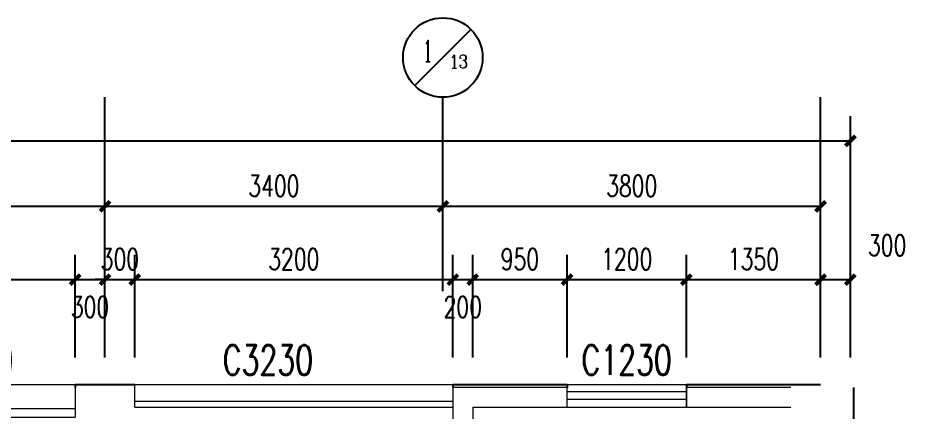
# Model space of a CAD drawing. Header units: millimetres. Extents: x 164760 to 3716174, y -1766400 to 11969.
# Drawn here: x 3551819 to 3560807, y -1746032 to -1742059 of the extents above; entities that cross this region are included whole.
import ezdxf
from ezdxf.enums import TextEntityAlignment as Align

# ---------------------------------------------------------------- set-up
doc = ezdxf.new("R2010")
doc.units = ezdxf.units.MM
doc.header["$LTSCALE"] = 1000
doc.layers.get('0').update_dxf_attribs({"color": 253, "linetype": 'CONTINUOUS'})
doc.layers.get('Defpoints').update_dxf_attribs({"color": 250, "linetype": 'CONTINUOUS', "lineweight": 0})
for name, color, linetype in [('AXIS', 253, 'CONTINUOUS'), ('AXIS_TEXT', 253, 'CONTINUOUS'), ('PUB_DIM', 253, 'CONTINUOUS'), ('SURFACE', 253, 'CONTINUOUS'), ('WINDOW_TEXT', 253, 'CONTINUOUS')]:
    doc.layers.add(name, color=color, linetype=linetype)
doc.layers.add('WALL', color=253, linetype='CONTINUOUS', lineweight=0)
doc.layers.add('WINDOW', color=253, linetype='CONTINUOUS', lineweight=0)
doc.styles.add('_TCH_AXIS', font='COMPLEX', dxfattribs={"bigfont": 'GBCBIG'})
doc.styles.add('_TCH_DIM_T3', font='SIMPLEX', dxfattribs={"width": 0.705882, "bigfont": 'GBCBIG'})
doc.styles.add('_TCH_WINDOW', font='SIMPLEX', dxfattribs={"bigfont": 'GBCBIG'})
doc.dimstyles.new('_TCH_ARCH&&100', dxfattribs={"dimtxt": 212.5, "dimasz": 100, "dimexe": 250, "dimexo": 300, "dimgap": 100, "dimtad": 1, "dimdec": 0, "dimzin": 0, "dimdsep": 46, "dimtxsty": '_TCH_DIM_T3', "dimblk": 'ARCHTICK', "dimcen": 0.09, "dimclrt": 7, "dimazin": 2, "dimtfac": 1, "dimtdec": 0, "dimtix": 1, "dimtmove": 2, "dimatfit": 3, "dimtolj": 1, "dimtzin": 0, "dimarcsym": 0})

# ---------------------------------------------------------------- blocks, each defined once
blk = doc.blocks.new('_ArchTick')
at = {"color": 2, "linetype": 'ByBlock', "const_width": 0.4}
blk.add_lwpolyline([(-0.5, -0.5), (0.5, 0.5)], dxfattribs=at)
blk = doc.blocks.new('*D225')
at = {"layer": 'AXIS', "color": 0, "lineweight": -2, "transparency": 16777216}
for p, q in [((3465995.3, -1744819.5), (3465995.3, -1743049.7)), ((3560195.3, -1744819.5), (3560195.3, -1743049.7)), ((3465995.3, -1743299.7), (3560195.3, -1743299.7))]:
    blk.add_line(p, q, dxfattribs=at)
at = {"layer": 'Defpoints', "color": 0, "transparency": 16777216}
for p in [(3560195.3, -1743299.7), (3465995.3, -1745119.5), (3560195.3, -1745119.5)]:
    blk.add_point(p, dxfattribs=at)
at = {"layer": 'AXIS', "color": 0, "lineweight": -2, "transparency": 16777216, "xscale": 100, "yscale": 100, "zscale": 100, "rotation": 180}
blk.add_blockref('_ArchTick', (3465995.3, -1743299.7), dxfattribs=at)
at = {"layer": 'AXIS', "color": 0, "lineweight": -2, "transparency": 16777216, "xscale": 100, "yscale": 100, "zscale": 100}
blk.add_blockref('_ArchTick', (3560195.3, -1743299.7), dxfattribs=at)
at = {"layer": 'AXIS', "color": 7, "transparency": 16777216, "insert": (3513095.3, -1743093.5), "char_height": 212.5, "attachment_point": 5, "style": '_TCH_DIM_T3'}
blk.add_mtext('\\A1;94200', dxfattribs=at)
blk = doc.blocks.new('*D207')
at = {"layer": 'Defpoints', "color": 0, "transparency": 16777216}
for p in [(3552395.3, -1744697.5), (3549195.3, -1745782.5), (3552395.3, -1745782.5)]:
    blk.add_point(p, dxfattribs=at)
at = {"layer": 'PUB_DIM', "color": 0, "lineweight": -2, "transparency": 16777216}
for p, q in [((3549195.3, -1745482.5), (3549195.3, -1744447.5)), ((3552395.3, -1745482.5), (3552395.3, -1744447.5)), ((3549195.3, -1744697.5), (3552395.3, -1744697.5))]:
    blk.add_line(p, q, dxfattribs=at)
at = {"layer": 'PUB_DIM', "color": 0, "lineweight": -2, "transparency": 16777216, "xscale": 100, "yscale": 100, "zscale": 100, "rotation": 180}
blk.add_blockref('_ArchTick', (3549195.3, -1744697.5), dxfattribs=at)
at = {"layer": 'PUB_DIM', "color": 0, "lineweight": -2, "transparency": 16777216, "xscale": 100, "yscale": 100, "zscale": 100}
blk.add_blockref('_ArchTick', (3552395.3, -1744697.5), dxfattribs=at)
at = {"layer": 'PUB_DIM', "color": 7, "transparency": 16777216, "insert": (3550795.3, -1744491.2), "char_height": 212.5, "attachment_point": 5, "style": '_TCH_DIM_T3'}
blk.add_mtext('\\A1;3200', dxfattribs=at)
blk = doc.blocks.new('*D208')
at = {"layer": 'Defpoints', "color": 0, "transparency": 16777216}
for p in [(3552695.3, -1744697.5), (3552395.3, -1745782.5), (3552695.3, -1745782.5)]:
    blk.add_point(p, dxfattribs=at)
at = {"layer": 'PUB_DIM', "color": 0, "lineweight": -2, "transparency": 16777216}
for p, q in [((3552395.3, -1745482.5), (3552395.3, -1744447.5)), ((3552695.3, -1745482.5), (3552695.3, -1744447.5)), ((3552395.3, -1744697.5), (3552695.3, -1744697.5))]:
    blk.add_line(p, q, dxfattribs=at)
at = {"layer": 'PUB_DIM', "color": 0, "lineweight": -2, "transparency": 16777216, "xscale": 100, "yscale": 100, "zscale": 100, "rotation": 180}
blk.add_blockref('_ArchTick', (3552395.3, -1744697.5), dxfattribs=at)
at = {"layer": 'PUB_DIM', "color": 0, "lineweight": -2, "transparency": 16777216, "xscale": 100, "yscale": 100, "zscale": 100}
blk.add_blockref('_ArchTick', (3552695.3, -1744697.5), dxfattribs=at)
at = {"layer": 'PUB_DIM', "color": 7, "transparency": 16777216, "insert": (3552545.3, -1744972.5), "char_height": 212.5, "attachment_point": 5, "style": '_TCH_DIM_T3'}
blk.add_mtext('\\A1;300', dxfattribs=at)
blk = doc.blocks.new('*D209')
at = {"layer": 'Defpoints', "color": 0, "transparency": 16777216}
for p in [(3552995.3, -1744697.5), (3552695.3, -1745782.5), (3552995.3, -1745782.5)]:
    blk.add_point(p, dxfattribs=at)
at = {"layer": 'PUB_DIM', "color": 0, "lineweight": -2, "transparency": 16777216}
for p, q in [((3552695.3, -1745482.5), (3552695.3, -1744447.5)), ((3552995.3, -1745482.5), (3552995.3, -1744447.5)), ((3552695.3, -1744697.5), (3552595.3, -1744697.5)), ((3552695.3, -1744697.5), (3552995.3, -1744697.5)), ((3552995.3, -1744697.5), (3553095.3, -1744697.5))]:
    blk.add_line(p, q, dxfattribs=at)
at = {"layer": 'PUB_DIM', "color": 0, "lineweight": -2, "transparency": 16777216, "xscale": 100, "yscale": 100, "zscale": 100}
blk.add_blockref('_ArchTick', (3552695.3, -1744697.5), dxfattribs=at)
at = {"layer": 'PUB_DIM', "color": 0, "lineweight": -2, "transparency": 16777216, "xscale": 100, "yscale": 100, "zscale": 100, "rotation": 180}
blk.add_blockref('_ArchTick', (3552995.3, -1744697.5), dxfattribs=at)
at = {"layer": 'PUB_DIM', "color": 7, "transparency": 16777216, "insert": (3552845.3, -1744491.2), "char_height": 212.5, "attachment_point": 5, "style": '_TCH_DIM_T3'}
blk.add_mtext('\\A1;300', dxfattribs=at)
blk = doc.blocks.new('*D210')
at = {"layer": 'Defpoints', "color": 0, "transparency": 16777216}
for p in [(3556195.3, -1744697.5), (3552995.3, -1745782.5), (3556195.3, -1745782.5)]:
    blk.add_point(p, dxfattribs=at)
at = {"layer": 'PUB_DIM', "color": 0, "lineweight": -2, "transparency": 16777216}
for p, q in [((3552995.3, -1745482.5), (3552995.3, -1744447.5)), ((3556195.3, -1745482.5), (3556195.3, -1744447.5)), ((3552995.3, -1744697.5), (3556195.3, -1744697.5))]:
    blk.add_line(p, q, dxfattribs=at)
at = {"layer": 'PUB_DIM', "color": 0, "lineweight": -2, "transparency": 16777216, "xscale": 100, "yscale": 100, "zscale": 100, "rotation": 180}
blk.add_blockref('_ArchTick', (3552995.3, -1744697.5), dxfattribs=at)
at = {"layer": 'PUB_DIM', "color": 0, "lineweight": -2, "transparency": 16777216, "xscale": 100, "yscale": 100, "zscale": 100}
blk.add_blockref('_ArchTick', (3556195.3, -1744697.5), dxfattribs=at)
at = {"layer": 'PUB_DIM', "color": 7, "transparency": 16777216, "insert": (3554595.3, -1744491.2), "char_height": 212.5, "attachment_point": 5, "style": '_TCH_DIM_T3'}
blk.add_mtext('\\A1;3200', dxfattribs=at)
blk = doc.blocks.new('*D211')
at = {"layer": 'Defpoints', "color": 0, "transparency": 16777216}
for p in [(3556395.3, -1744697.5), (3556195.3, -1745782.5), (3556395.3, -1745782.5)]:
    blk.add_point(p, dxfattribs=at)
at = {"layer": 'PUB_DIM', "color": 0, "lineweight": -2, "transparency": 16777216}
for p, q in [((3556195.3, -1745482.5), (3556195.3, -1744447.5)), ((3556395.3, -1745482.5), (3556395.3, -1744447.5)), ((3556195.3, -1744697.5), (3556395.3, -1744697.5))]:
    blk.add_line(p, q, dxfattribs=at)
at = {"layer": 'PUB_DIM', "color": 0, "lineweight": -2, "transparency": 16777216, "xscale": 100, "yscale": 100, "zscale": 100, "rotation": 180}
blk.add_blockref('_ArchTick', (3556195.3, -1744697.5), dxfattribs=at)
at = {"layer": 'PUB_DIM', "color": 0, "lineweight": -2, "transparency": 16777216, "xscale": 100, "yscale": 100, "zscale": 100}
blk.add_blockref('_ArchTick', (3556395.3, -1744697.5), dxfattribs=at)
at = {"layer": 'PUB_DIM', "color": 7, "transparency": 16777216, "insert": (3556295.3, -1744972.5), "char_height": 212.5, "attachment_point": 5, "style": '_TCH_DIM_T3'}
blk.add_mtext('\\A1;200', dxfattribs=at)
blk = doc.blocks.new('*D212')
at = {"layer": 'Defpoints', "color": 0, "transparency": 16777216}
for p in [(3557345.3, -1744697.5), (3556395.3, -1745782.5), (3557345.3, -1745782.5)]:
    blk.add_point(p, dxfattribs=at)
at = {"layer": 'PUB_DIM', "color": 0, "lineweight": -2, "transparency": 16777216}
for p, q in [((3556395.3, -1745482.5), (3556395.3, -1744447.5)), ((3557345.3, -1745482.5), (3557345.3, -1744447.5)), ((3556395.3, -1744697.5), (3557345.3, -1744697.5))]:
    blk.add_line(p, q, dxfattribs=at)
at = {"layer": 'PUB_DIM', "color": 0, "lineweight": -2, "transparency": 16777216, "xscale": 100, "yscale": 100, "zscale": 100, "rotation": 180}
blk.add_blockref('_ArchTick', (3556395.3, -1744697.5), dxfattribs=at)
at = {"layer": 'PUB_DIM', "color": 0, "lineweight": -2, "transparency": 16777216, "xscale": 100, "yscale": 100, "zscale": 100}
blk.add_blockref('_ArchTick', (3557345.3, -1744697.5), dxfattribs=at)
at = {"layer": 'PUB_DIM', "color": 7, "transparency": 16777216, "insert": (3556870.3, -1744491.2), "char_height": 212.5, "attachment_point": 5, "style": '_TCH_DIM_T3'}
blk.add_mtext('\\A1;950', dxfattribs=at)
blk = doc.blocks.new('*D213')
at = {"layer": 'Defpoints', "color": 0, "transparency": 16777216}
for p in [(3558545.3, -1744697.5), (3557345.3, -1745782.5), (3558545.3, -1745782.5)]:
    blk.add_point(p, dxfattribs=at)
at = {"layer": 'PUB_DIM', "color": 0, "lineweight": -2, "transparency": 16777216}
for p, q in [((3557345.3, -1745482.5), (3557345.3, -1744447.5)), ((3558545.3, -1745482.5), (3558545.3, -1744447.5)), ((3557345.3, -1744697.5), (3558545.3, -1744697.5))]:
    blk.add_line(p, q, dxfattribs=at)
at = {"layer": 'PUB_DIM', "color": 0, "lineweight": -2, "transparency": 16777216, "xscale": 100, "yscale": 100, "zscale": 100, "rotation": 180}
blk.add_blockref('_ArchTick', (3557345.3, -1744697.5), dxfattribs=at)
at = {"layer": 'PUB_DIM', "color": 0, "lineweight": -2, "transparency": 16777216, "xscale": 100, "yscale": 100, "zscale": 100}
blk.add_blockref('_ArchTick', (3558545.3, -1744697.5), dxfattribs=at)
at = {"layer": 'PUB_DIM', "color": 7, "transparency": 16777216, "insert": (3557945.3, -1744491.2), "char_height": 212.5, "attachment_point": 5, "style": '_TCH_DIM_T3'}
blk.add_mtext('\\A1;1200', dxfattribs=at)
blk = doc.blocks.new('*D214')
at = {"layer": 'Defpoints', "color": 0, "transparency": 16777216}
for p in [(3559895.3, -1744697.5), (3558545.3, -1745782.5), (3559895.3, -1745782.5)]:
    blk.add_point(p, dxfattribs=at)
at = {"layer": 'PUB_DIM', "color": 0, "lineweight": -2, "transparency": 16777216}
for p, q in [((3558545.3, -1745482.5), (3558545.3, -1744447.5)), ((3559895.3, -1745482.5), (3559895.3, -1744447.5)), ((3558545.3, -1744697.5), (3559895.3, -1744697.5))]:
    blk.add_line(p, q, dxfattribs=at)
at = {"layer": 'PUB_DIM', "color": 0, "lineweight": -2, "transparency": 16777216, "xscale": 100, "yscale": 100, "zscale": 100, "rotation": 180}
blk.add_blockref('_ArchTick', (3558545.3, -1744697.5), dxfattribs=at)
at = {"layer": 'PUB_DIM', "color": 0, "lineweight": -2, "transparency": 16777216, "xscale": 100, "yscale": 100, "zscale": 100}
blk.add_blockref('_ArchTick', (3559895.3, -1744697.5), dxfattribs=at)
at = {"layer": 'PUB_DIM', "color": 7, "transparency": 16777216, "insert": (3559220.3, -1744491.2), "char_height": 212.5, "attachment_point": 5, "style": '_TCH_DIM_T3'}
blk.add_mtext('\\A1;1350', dxfattribs=at)
blk = doc.blocks.new('*D215')
at = {"layer": 'Defpoints', "color": 0, "transparency": 16777216}
for p in [(3560195.3, -1744697.5), (3559895.3, -1745782.5), (3560195.3, -1745782.5)]:
    blk.add_point(p, dxfattribs=at)
at = {"layer": 'PUB_DIM', "color": 0, "lineweight": -2, "transparency": 16777216}
for p, q in [((3559895.3, -1745482.5), (3559895.3, -1744447.5)), ((3560195.3, -1745482.5), (3560195.3, -1744447.5)), ((3559895.3, -1744697.5), (3560195.3, -1744697.5))]:
    blk.add_line(p, q, dxfattribs=at)
at = {"layer": 'PUB_DIM', "color": 0, "lineweight": -2, "transparency": 16777216, "xscale": 100, "yscale": 100, "zscale": 100, "rotation": 180}
blk.add_blockref('_ArchTick', (3559895.3, -1744697.5), dxfattribs=at)
at = {"layer": 'PUB_DIM', "color": 0, "lineweight": -2, "transparency": 16777216, "xscale": 100, "yscale": 100, "zscale": 100}
blk.add_blockref('_ArchTick', (3560195.3, -1744697.5), dxfattribs=at)
at = {"layer": 'PUB_DIM', "color": 7, "transparency": 16777216, "insert": (3560565.3, -1744352.5), "char_height": 212.5, "attachment_point": 5, "style": '_TCH_DIM_T3'}
blk.add_mtext('\\A1;300', dxfattribs=at)
blk = doc.blocks.new('*D216')
at = {"layer": 'AXIS', "color": 0, "lineweight": -2, "transparency": 16777216}
for p, q in [((3556095.3, -1744813.9), (3556095.3, -1743708.6)), ((3559895.3, -1744813.9), (3559895.3, -1743708.6)), ((3556095.3, -1743958.6), (3559895.3, -1743958.6))]:
    blk.add_line(p, q, dxfattribs=at)
at = {"layer": 'Defpoints', "color": 0, "transparency": 16777216}
for p in [(3559895.3, -1743958.6), (3556095.3, -1745113.9), (3559895.3, -1745113.9)]:
    blk.add_point(p, dxfattribs=at)
at = {"layer": 'AXIS', "color": 0, "lineweight": -2, "transparency": 16777216, "xscale": 100, "yscale": 100, "zscale": 100, "rotation": 180}
blk.add_blockref('_ArchTick', (3556095.3, -1743958.6), dxfattribs=at)
at = {"layer": 'AXIS', "color": 0, "lineweight": -2, "transparency": 16777216, "xscale": 100, "yscale": 100, "zscale": 100}
blk.add_blockref('_ArchTick', (3559895.3, -1743958.6), dxfattribs=at)
at = {"layer": 'AXIS', "color": 7, "transparency": 16777216, "insert": (3557995.3, -1743752.4), "char_height": 212.5, "attachment_point": 5, "style": '_TCH_DIM_T3'}
blk.add_mtext('\\A1;3800', dxfattribs=at)
blk = doc.blocks.new('*D217')
at = {"layer": 'AXIS', "color": 0, "lineweight": -2, "transparency": 16777216}
for p, q in [((3552695.3, -1744813.9), (3552695.3, -1743708.6)), ((3556095.3, -1744813.9), (3556095.3, -1743708.6)), ((3552695.3, -1743958.6), (3556095.3, -1743958.6))]:
    blk.add_line(p, q, dxfattribs=at)
at = {"layer": 'Defpoints', "color": 0, "transparency": 16777216}
for p in [(3556095.3, -1743958.6), (3552695.3, -1745113.9), (3556095.3, -1745113.9)]:
    blk.add_point(p, dxfattribs=at)
at = {"layer": 'AXIS', "color": 0, "lineweight": -2, "transparency": 16777216, "xscale": 100, "yscale": 100, "zscale": 100, "rotation": 180}
blk.add_blockref('_ArchTick', (3552695.3, -1743958.6), dxfattribs=at)
at = {"layer": 'AXIS', "color": 0, "lineweight": -2, "transparency": 16777216, "xscale": 100, "yscale": 100, "zscale": 100}
blk.add_blockref('_ArchTick', (3556095.3, -1743958.6), dxfattribs=at)
at = {"layer": 'AXIS', "color": 7, "transparency": 16777216, "insert": (3554395.3, -1743752.4), "char_height": 212.5, "attachment_point": 5, "style": '_TCH_DIM_T3'}
blk.add_mtext('\\A1;3400', dxfattribs=at)
blk = doc.blocks.new('*D218')
at = {"layer": 'AXIS', "color": 0, "lineweight": -2, "transparency": 16777216}
for p, q in [((3545495.3, -1744813.9), (3545495.3, -1743708.6)), ((3552695.3, -1744813.9), (3552695.3, -1743708.6)), ((3545495.3, -1743958.6), (3552695.3, -1743958.6))]:
    blk.add_line(p, q, dxfattribs=at)
at = {"layer": 'Defpoints', "color": 0, "transparency": 16777216}
for p in [(3552695.3, -1743958.6), (3545495.3, -1745113.9), (3552695.3, -1745113.9)]:
    blk.add_point(p, dxfattribs=at)
at = {"layer": 'AXIS', "color": 0, "lineweight": -2, "transparency": 16777216, "xscale": 100, "yscale": 100, "zscale": 100, "rotation": 180}
blk.add_blockref('_ArchTick', (3545495.3, -1743958.6), dxfattribs=at)
at = {"layer": 'AXIS', "color": 0, "lineweight": -2, "transparency": 16777216, "xscale": 100, "yscale": 100, "zscale": 100}
blk.add_blockref('_ArchTick', (3552695.3, -1743958.6), dxfattribs=at)
at = {"layer": 'AXIS', "color": 7, "transparency": 16777216, "insert": (3549095.3, -1743752.4), "char_height": 212.5, "attachment_point": 5, "style": '_TCH_DIM_T3'}
blk.add_mtext('\\A1;7200', dxfattribs=at)
blk = doc.blocks.new('$WINLIB2D$00000004')
for p, q in [((-0.5, 0.5), (0.5, 0.5)), ((-0.5, 0.5), (-0.5, -0.5)), ((0.5, -0.5), (0.5, 0.5)), ((-0.5, 0.2406), (0.5, 0.2406)), ((-0.5, -0.5), (0.5, -0.5))]:
    blk.add_line(p, q)
blk = doc.blocks.new('$TCHSYS$WIN2D')
for p, q in [((-0.5, 0.5), (0.5, 0.5)), ((-0.5, 0.5), (-0.5, -0.5)), ((0.5, 0.5), (0.5, -0.5)), ((0.5, 0.1667), (-0.5, 0.1667)), ((0.5, -0.1667), (-0.5, -0.1667)), ((-0.5, -0.5), (0.5, -0.5))]:
    blk.add_line(p, q)

msp = doc.modelspace()

# ---------------------------------------------------------------- linework, layer by layer
at = {"layer": 'AXIS'}
for p, q in [((3555812.5, -1742742.2), (3556378.1, -1742176.6)), ((3552695.3, -1744456.6), (3552695.3, -1742859.4)), ((3556095.3, -1744456.6), (3556095.3, -1742859.4)), ((3559895.3, -1744456.6), (3559895.3, -1742859.4))]:
    msp.add_line(p, q, dxfattribs=at)
msp.add_circle((3556095.3, -1742459.4), 400, dxfattribs=at)
at = {"layer": 'SURFACE'}
for p, q in [((3552395.3, -1745752.5), (3552395.3, -1745782.5)), ((3552395.3, -1745752.5), (3552995.3, -1745752.5)), ((3556195.3, -1745752.5), (3556195.3, -1745782.5)), ((3556195.3, -1745752.5), (3556295.3, -1745752.5)), ((3556295.3, -1745752.5), (3557345.3, -1745752.5)), ((3557345.3, -1745752.5), (3557345.3, -1745782.5)), ((3558545.3, -1745752.5), (3558545.3, -1745782.5)), ((3558545.3, -1745752.5), (3559895.3, -1745752.5)), ((3560225.3, -1745782.5), (3560225.3, -1750882.5))]:
    msp.add_line(p, q, dxfattribs=at)
at = {"layer": 'WALL'}
for p, q in [((3556295.3, -1745782.5), (3556195.3, -1745782.5)), ((3556195.3, -1745782.5), (3556195.3, -1745982.5)), ((3557345.3, -1745782.5), (3556295.3, -1745782.5)), ((3557345.3, -1745982.5), (3557345.3, -1745782.5)), ((3559595.3, -1745782.5), (3558545.3, -1745782.5)), ((3558545.3, -1745782.5), (3558545.3, -1745982.5)), ((3556195.3, -1745982.5), (3556195.3, -1751782.5)), ((3556395.3, -1745982.5), (3556395.3, -1751850.2)), ((3556395.3, -1745982.5), (3557345.3, -1745982.5)), ((3558545.3, -1745982.5), (3559595.3, -1745982.5))]:
    msp.add_line(p, q, dxfattribs=at)

# ---------------------------------------------------------------- block references
at = {"layer": 'WINDOW'}
ref = msp.add_blockref('$WINLIB2D$00000004', (3550795.3, -1745917.5), dxfattribs=dict(at, xscale=3200, yscale=-330, zscale=3200))
ref.add_attrib('A', 'C3230', (3550864.3, -1745656.2), dxfattribs={"layer": 'WINDOW_TEXT', "height": 297.5, "style": '_TCH_WINDOW', "width": 0.705882})
ref = msp.add_blockref('$WINLIB2D$00000004', (3554595.3, -1745867.5), dxfattribs=dict(at, xscale=3200, yscale=-230, zscale=3200))
ref.add_attrib('A', 'C3230', (3553880.5, -1745656.2), dxfattribs={"layer": 'WINDOW_TEXT', "height": 297.5, "style": '_TCH_WINDOW', "width": 0.705882})
ref = msp.add_blockref('$TCHSYS$WIN2D', (3557945.3, -1745867.5), dxfattribs=dict(at, xscale=1200, yscale=-230, zscale=1200))
ref.add_attrib('A', 'C1230', (3557490.3, -1745656.2), dxfattribs={"layer": 'WINDOW_TEXT', "height": 297.5, "style": '_TCH_WINDOW', "width": 0.705882})

# ---------------------------------------------------------------- texts
at = {"layer": 'AXIS_TEXT', "color": 7, "style": '_TCH_AXIS'}
for s, height, p, p2 in [('1', 218.6, (3555896.1, -1742503.1), (3555989.8, -1742503.1)), ('13', 135.29, (3556160.6, -1742567.6), (3556347.4, -1742567.6))]:
    msp.add_text(s, height=height, dxfattribs=at).set_placement(p, p2, align=Align.FIT)

# ---------------------------------------------------------------- dimensions: what is measured, and where the dimension line sits
at = {"layer": 'AXIS'}
for p1, p2, distance, picture, middle in [((3465995.3, -1745119.5), (3560195.3, -1745119.5), 1819.8, '*D225', (3513095.3, -1743093.5)), ((3545495.3, -1745113.9), (3552695.3, -1745113.9), 1155.3, '*D218', (3549095.3, -1743752.4)), ((3552695.3, -1745113.9), (3556095.3, -1745113.9), 1155.3, '*D217', (3554395.3, -1743752.4)), ((3556095.3, -1745113.9), (3559895.3, -1745113.9), 1155.3, '*D216', (3557995.3, -1743752.4))]:
    dim = msp.add_aligned_dim(p1=p1, p2=p2, distance=distance, dimstyle='_TCH_ARCH&&100', dxfattribs=at)
    dim.commit()
    dim.dimension.update_dxf_attribs({"geometry": picture, "text_midpoint": middle})
at = {"layer": 'PUB_DIM'}
for base, p1, p2, picture, middle in [((3560195.3, -1744697.5), (3559895.3, -1745782.5), (3560195.3, -1745782.5), '*D215', (3560565.3, -1744352.5)), ((3552695.3, -1744697.5), (3552395.3, -1745782.5), (3552695.3, -1745782.5), '*D208', (3552545.3, -1744972.5)), ((3556395.3, -1744697.5), (3556195.3, -1745782.5), (3556395.3, -1745782.5), '*D211', (3556295.3, -1744972.5))]:
    dim = msp.add_linear_dim(base=base, p1=p1, p2=p2, angle=0, dimstyle='_TCH_ARCH&&100', dxfattribs=at)
    dim.commit()
    dim.dimension.update_dxf_attribs({"geometry": picture, "text_midpoint": middle, "dimtype": 129})
for p1, p2, picture, middle in [((3549195.3, -1745782.5), (3552395.3, -1745782.5), '*D207', (3550795.3, -1744491.2)), ((3552695.3, -1745782.5), (3552995.3, -1745782.5), '*D209', (3552845.3, -1744491.2)), ((3552995.3, -1745782.5), (3556195.3, -1745782.5), '*D210', (3554595.3, -1744491.2)), ((3556395.3, -1745782.5), (3557345.3, -1745782.5), '*D212', (3556870.3, -1744491.2)), ((3557345.3, -1745782.5), (3558545.3, -1745782.5), '*D213', (3557945.3, -1744491.2)), ((3558545.3, -1745782.5), (3559895.3, -1745782.5), '*D214', (3559220.3, -1744491.2))]:
    dim = msp.add_aligned_dim(p1=p1, p2=p2, distance=1085, dimstyle='_TCH_ARCH&&100', dxfattribs=at)
    dim.commit()
    dim.dimension.update_dxf_attribs({"geometry": picture, "text_midpoint": middle})

doc.saveas('drawing.dxf')
